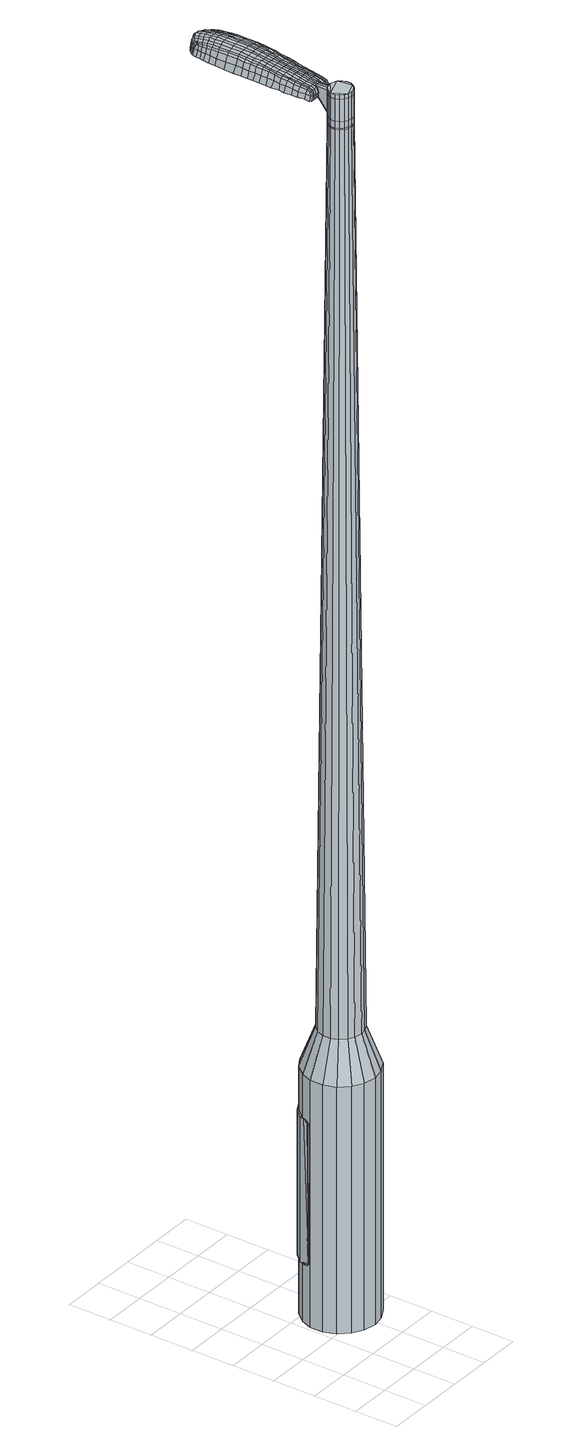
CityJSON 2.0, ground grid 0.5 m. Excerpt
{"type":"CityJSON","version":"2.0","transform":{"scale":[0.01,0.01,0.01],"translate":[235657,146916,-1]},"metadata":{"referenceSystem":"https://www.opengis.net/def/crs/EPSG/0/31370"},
"CityObjects":{
"object1":{"type":"GenericCityObject","attributes":{"cluster":639,"mean_distance_to_centroid":0.235,"new_centroid_x":235657.98,"new_centroid_y":146917.21,"mean_distance_to_camera":9.6,"H1":28.69,"H2":26.84,"Z_final":112.15,"cluster2":-1,"proj_x":235658.81,"proj_y":146917.21,"id_line":88691,"bearing_l":179.98,"distance":0.829,"orientation":"right","G_obj":89.98},"geometry":[{"type":"MultiSurface","lod":"2","boundaries":[[[0,1,2,3]],[[1,4,5,2]],[[4,6,7,5]],[[6,8,9,7]],[[8,10,11,9]],[[10,12,13,11]],[[12,14,15,13]],[[14,16,17,15]],[[16,18,19,17]],[[18,20,21,19]],[[20,22,23,21]],[[22,24,25,23]],[[24,26,27,25]],[[26,28,29,27]],[[28,30,31,29]],[[30,32,33,31]],[[32,34,35,33]],[[34,0,3,35]],[[36,37,38,39]],[[38,40,41,42]],[[41,43,42]],[[42,44,45,46]],[[45,47,46]],[[46,48,49,50]],[[49,51,50]],[[42,46,50,38]],[[50,52,39,38]],[[53,36,39]],[[2,5,7,35]],[[7,9,11,15]],[[11,13,15]],[[15,17,19,23]],[[19,21,23]],[[23,25,27,31]],[[27,29,31]],[[15,23,31,7]],[[31,33,35,7]],[[3,2,35]],[[1,0,54,55]],[[0,34,56,54]],[[34,32,57,56]],[[32,30,58,57]],[[30,28,59,58]],[[28,26,60,59]],[[26,24,61,60]],[[24,22,62,61]],[[22,20,63,62]],[[20,18,64,63]],[[18,16,65,64]],[[16,14,66,65]],[[14,12,67,66]],[[12,10,68,67]],[[10,8,69,68]],[[8,6,70,69]],[[6,4,71,70]],[[4,1,55,71]],[[55,54,72,73]],[[54,56,74,72]],[[56,57,75,74]],[[57,58,76,75]],[[58,59,77,76]],[[59,60,78,77]],[[60,61,79,78]],[[61,62,80,79]],[[62,63,81,80]],[[63,64,82,81]],[[64,65,83,82]],[[65,66,84,83]],[[66,67,85,84]],[[67,68,86,85]],[[68,69,87,86]],[[69,70,88,87]],[[70,71,89,88]],[[71,55,73,89]],[[90,91,92,93]],[[94,95,91,90]],[[96,97,95,94]],[[98,99,97,96]],[[100,101,99,98]],[[102,103,101,100]],[[104,105,103,102]],[[80,106,105,104]],[[81,107,106,80]],[[82,108,107,81]],[[83,109,108,82]],[[84,110,109,83]],[[85,111,110,84]],[[112,113,111,85]],[[114,115,113,112]],[[88,116,115,114]],[[117,118,116,88]],[[93,92,118,117]],[[119,120,121,122]],[[123,119,122,124]],[[125,123,124,126]],[[127,125,126,128]],[[129,127,128,130]],[[131,129,130,132]],[[133,131,132,134]],[[135,133,134,136]],[[137,135,136,138]],[[139,137,138,140]],[[141,139,140,142]],[[143,141,142,144]],[[145,143,144,146]],[[147,145,146,148]],[[149,147,148,150]],[[151,149,150,152]],[[73,72,90,93]],[[72,74,94,90]],[[74,75,96,94]],[[75,76,98,96]],[[76,77,100,98]],[[77,78,102,100]],[[78,79,104,102]],[[79,80,104]],[[86,112,85]],[[86,87,114,112]],[[87,88,114]],[[89,117,88]],[[89,73,93,117]],[[153,154,92,91]],[[154,155,118,92]],[[155,116,118]],[[156,115,116]],[[156,157,113,115]],[[157,111,113]],[[158,105,106]],[[158,159,103,105]],[[159,160,101,103]],[[160,161,99,101]],[[161,162,97,99]],[[162,163,95,97]],[[163,153,91,95]],[[39,52,151,164]],[[154,153,165,152]],[[53,39,164,120]],[[153,163,121,165]],[[36,53,120,119]],[[163,162,122,121]],[[37,36,119,123]],[[162,161,124,122]],[[38,37,123,125]],[[161,160,126,124]],[[40,38,125,127]],[[160,159,128,126]],[[41,40,127,129]],[[159,158,130,128]],[[43,41,129,131]],[[158,106,132,130]],[[42,43,131,133]],[[106,107,134,132]],[[44,42,133,135]],[[107,108,136,134]],[[45,44,135,137]],[[108,109,138,136]],[[47,45,137,139]],[[109,110,140,138]],[[46,47,139,141]],[[110,111,142,140]],[[48,46,141,143]],[[111,157,144,142]],[[49,48,143,145]],[[157,156,146,144]],[[51,49,145,147]],[[156,116,148,146]],[[50,51,147,149]],[[116,155,150,148]],[[52,50,149,151]],[[155,154,152,150]],[[151,152,166,167]],[[152,165,168,166]],[[165,121,169,168]],[[121,120,170,169]],[[120,164,171,170]],[[164,151,167,171]],[[172,173,174,175]],[[176,172,175,177]],[[172,176,178,179]],[[173,172,179,180]],[[181,182,183,184]],[[185,181,184,186]],[[181,185,187,188]],[[182,181,188,189]],[[190,191,192,193]],[[194,190,193,195]],[[190,194,196,197]],[[191,190,197,198]],[[199,200,201,202]],[[203,199,202,204]],[[199,203,205,206]],[[200,199,206,207]],[[208,209,210,211]],[[212,208,211,213]],[[208,212,214,215]],[[209,208,215,216]],[[217,218,219,220]],[[221,217,220,222]],[[217,221,223,224]],[[218,217,224,225]],[[226,227,228,229]],[[218,226,229,219]],[[226,218,225,230]],[[227,226,230,231]],[[232,233,234,235]],[[227,232,235,228]],[[232,227,231,236]],[[233,232,236,237]],[[238,176,177,239]],[[233,238,239,234]],[[238,233,237,240]],[[176,238,240,178]],[[241,242,243,244]],[[245,241,244,246]],[[241,245,247,248]],[[242,241,248,249]],[[250,251,252,253]],[[242,250,253,243]],[[250,242,249,254]],[[251,250,254,255]],[[256,257,258,259]],[[251,256,259,252]],[[256,251,255,260]],[[257,256,260,261]],[[262,263,264,265]],[[257,262,265,258]],[[262,257,261,266]],[[263,262,266,267]],[[268,173,180,269]],[[263,268,269,264]],[[268,263,267,270]],[[173,268,270,174]],[[271,272,273,274]],[[275,271,274,276]],[[271,275,277,278]],[[272,271,278,279]],[[280,281,282,283]],[[272,280,283,273]],[[280,272,279,284]],[[281,280,284,285]],[[286,287,288,289]],[[281,286,289,282]],[[286,281,285,290]],[[287,286,290,291]],[[292,185,186,293]],[[287,292,293,288]],[[292,287,291,294]],[[185,292,294,187]],[[295,296,297,298]],[[299,295,298,300]],[[295,299,301,302]],[[296,295,302,303]],[[304,305,306,307]],[[296,304,307,297]],[[304,296,303,308]],[[305,304,308,309]],[[310,311,312,313]],[[305,310,313,306]],[[310,305,309,314]],[[311,310,314,315]],[[316,317,318,319]],[[311,316,319,312]],[[316,311,315,320]],[[317,316,320,321]],[[322,182,189,323]],[[317,322,323,318]],[[322,317,321,324]],[[182,322,324,183]],[[325,211,210,326]],[[327,325,326,328]],[[325,327,329,330]],[[211,325,330,213]],[[331,327,328,332]],[[333,331,332,334]],[[331,333,335,336]],[[327,331,336,329]],[[337,333,334,338]],[[339,337,338,340]],[[337,339,341,342]],[[333,337,342,335]],[[343,339,340,344]],[[345,343,344,346]],[[343,345,347,348]],[[339,343,348,341]],[[349,345,346,350]],[[200,349,350,201]],[[349,200,207,351]],[[345,349,351,347]],[[352,353,198,197]],[[354,352,197,196]],[[352,354,355,356]],[[353,352,356,357]],[[358,359,357,356]],[[360,358,356,355]],[[358,360,361,362]],[[359,358,362,363]],[[364,365,363,362]],[[366,364,362,361]],[[364,366,367,368]],[[365,364,368,369]],[[370,371,369,368]],[[372,370,368,367]],[[370,372,205,203]],[[371,370,203,204]],[[373,374,375,376]],[[275,373,376,277]],[[373,275,276,377]],[[374,373,377,378]],[[379,194,195,380]],[[374,379,380,375]],[[379,374,378,381]],[[194,379,381,196]],[[382,383,384,385]],[[221,382,385,223]],[[382,221,222,386]],[[383,382,386,387]],[[388,389,390,391]],[[383,388,391,384]],[[388,383,387,392]],[[389,388,392,393]],[[394,191,198,395]],[[389,394,395,390]],[[394,389,393,396]],[[191,394,396,192]],[[397,398,399,400]],[[179,397,400,180]],[[397,179,178,401]],[[398,397,401,402]],[[403,404,405,406]],[[398,403,406,399]],[[403,398,402,407]],[[404,403,407,408]],[[409,202,201,410]],[[404,409,410,405]],[[409,404,408,411]],[[202,409,411,204]],[[412,413,414,415]],[[184,412,415,186]],[[412,184,183,416]],[[413,412,416,417]],[[418,206,205,419]],[[413,418,419,414]],[[418,413,417,420]],[[206,418,420,207]],[[421,422,423,424]],[[299,421,424,301]],[[421,299,300,425]],[[422,421,425,426]],[[427,212,213,428]],[[422,427,428,423]],[[427,422,426,429]],[[212,427,429,214]],[[430,431,432,433]],[[245,430,433,247]],[[430,245,246,434]],[[431,430,434,435]],[[436,437,438,439]],[[431,436,439,432]],[[436,431,435,440]],[[437,436,440,441]],[[442,209,216,443]],[[437,442,443,438]],[[442,437,441,444]],[[209,442,444,210]],[[445,446,435,434]],[[244,445,434,246]],[[445,244,243,447]],[[446,445,447,448]],[[449,450,441,440]],[[446,449,440,435]],[[449,446,448,451]],[[450,449,451,452]],[[453,326,210,444]],[[450,453,444,441]],[[453,450,452,454]],[[326,453,454,328]],[[455,456,457,458]],[[302,455,458,303]],[[455,302,301,424]],[[456,455,424,423]],[[459,330,329,460]],[[456,459,460,457]],[[459,456,423,428]],[[330,459,428,213]],[[461,462,448,447]],[[253,461,447,243]],[[461,253,252,463]],[[462,461,463,464]],[[465,466,452,451]],[[462,465,451,448]],[[465,462,464,467]],[[466,465,467,468]],[[469,332,328,454]],[[466,469,454,452]],[[469,466,468,470]],[[332,469,470,334]],[[471,472,473,474]],[[308,471,474,309]],[[471,308,303,458]],[[472,471,458,457]],[[475,336,335,476]],[[472,475,476,473]],[[475,472,457,460]],[[336,475,460,329]],[[477,478,464,463]],[[259,477,463,252]],[[477,259,258,479]],[[478,477,479,480]],[[481,482,468,467]],[[478,481,467,464]],[[481,478,480,483]],[[482,481,483,484]],[[485,338,334,470]],[[482,485,470,468]],[[485,482,484,486]],[[338,485,486,340]],[[487,488,489,490]],[[314,487,490,315]],[[487,314,309,474]],[[488,487,474,473]],[[491,342,341,492]],[[488,491,492,489]],[[491,488,473,476]],[[342,491,476,335]],[[493,494,480,479]],[[265,493,479,258]],[[493,265,264,495]],[[494,493,495,496]],[[497,498,484,483]],[[494,497,483,480]],[[497,494,496,499]],[[498,497,499,500]],[[501,344,340,486]],[[498,501,486,484]],[[501,498,500,502]],[[344,501,502,346]],[[503,504,505,506]],[[320,503,506,321]],[[503,320,315,490]],[[504,503,490,489]],[[507,348,347,508]],[[504,507,508,505]],[[507,504,489,492]],[[348,507,492,341]],[[509,510,496,495]],[[269,509,495,264]],[[509,269,180,400]],[[510,509,400,399]],[[511,512,500,499]],[[510,511,499,496]],[[511,510,399,406]],[[512,511,406,405]],[[513,350,346,502]],[[512,513,502,500]],[[513,512,405,410]],[[350,513,410,201]],[[514,515,417,416]],[[324,514,416,183]],[[514,324,321,506]],[[515,514,506,505]],[[516,351,207,420]],[[515,516,420,417]],[[516,515,505,508]],[[351,516,508,347]],[[517,518,378,377]],[[274,517,377,276]],[[517,274,273,519]],[[518,517,519,520]],[[521,354,196,381]],[[518,521,381,378]],[[521,518,520,522]],[[354,521,522,355]],[[523,524,525,526]],[[224,523,526,225]],[[523,224,223,385]],[[524,523,385,384]],[[527,528,529,530]],[[524,527,530,525]],[[527,524,384,391]],[[528,527,391,390]],[[531,353,357,532]],[[528,531,532,529]],[[531,528,390,395]],[[353,531,395,198]],[[533,534,520,519]],[[283,533,519,273]],[[533,283,282,535]],[[534,533,535,536]],[[537,360,355,522]],[[534,537,522,520]],[[537,534,536,538]],[[360,537,538,361]],[[539,540,541,542]],[[230,539,542,231]],[[539,230,225,526]],[[540,539,526,525]],[[543,544,545,546]],[[540,543,546,541]],[[543,540,525,530]],[[544,543,530,529]],[[547,359,363,548]],[[544,547,548,545]],[[547,544,529,532]],[[359,547,532,357]],[[549,550,536,535]],[[289,549,535,282]],[[549,289,288,551]],[[550,549,551,552]],[[553,366,361,538]],[[550,553,538,536]],[[553,550,552,554]],[[366,553,554,367]],[[555,556,557,558]],[[236,555,558,237]],[[555,236,231,542]],[[556,555,542,541]],[[559,560,561,562]],[[556,559,562,557]],[[559,556,541,546]],[[560,559,546,545]],[[563,365,369,564]],[[560,563,564,561]],[[563,560,545,548]],[[365,563,548,363]],[[565,566,552,551]],[[293,565,551,288]],[[565,293,186,415]],[[566,565,415,414]],[[567,372,367,554]],[[566,567,554,552]],[[567,566,414,419]],[[372,567,419,205]],[[568,569,402,401]],[[240,568,401,178]],[[568,240,237,558]],[[569,568,558,557]],[[570,571,408,407]],[[569,570,407,402]],[[570,569,557,562]],[[571,570,562,561]],[[572,371,204,411]],[[571,572,411,408]],[[572,571,561,564]],[[371,572,564,369]],[[573,574,575,576]],[[576,575,577,578]],[[579,577,575,580]],[[580,575,574,581]],[[582,583,584,585]],[[585,584,586,587]],[[588,586,584,589]],[[589,584,583,590]],[[591,592,593,594]],[[594,593,595,596]],[[597,595,593,598]],[[598,593,592,599]],[[600,601,602,603]],[[603,602,604,605]],[[606,604,602,607]],[[607,602,601,608]],[[609,610,611,612]],[[612,611,613,614]],[[615,613,611,616]],[[616,611,610,617]],[[618,619,620,621]],[[621,620,622,623]],[[624,622,620,625]],[[625,620,619,626]],[[627,628,629,630]],[[630,629,619,618]],[[626,619,629,631]],[[631,629,628,632]],[[633,634,635,636]],[[636,635,628,627]],[[632,628,635,637]],[[637,635,634,638]],[[578,577,639,640]],[[640,639,634,633]],[[638,634,639,641]],[[641,639,577,579]],[[642,643,644,645]],[[645,644,646,647]],[[648,646,644,649]],[[649,644,643,650]],[[651,652,653,654]],[[654,653,643,642]],[[650,643,653,655]],[[655,653,652,656]],[[657,658,659,660]],[[660,659,652,651]],[[656,652,659,661]],[[661,659,658,662]],[[663,664,665,666]],[[666,665,658,657]],[[662,658,665,667]],[[667,665,664,668]],[[581,574,669,670]],[[670,669,664,663]],[[668,664,669,671]],[[671,669,574,573]],[[672,673,674,675]],[[675,674,676,677]],[[678,676,674,679]],[[679,674,673,680]],[[681,682,683,684]],[[684,683,673,672]],[[680,673,683,685]],[[685,683,682,686]],[[687,688,689,690]],[[690,689,682,681]],[[686,682,689,691]],[[691,689,688,692]],[[587,586,693,694]],[[694,693,688,687]],[[692,688,693,695]],[[695,693,586,588]],[[696,697,698,699]],[[699,698,700,701]],[[702,700,698,703]],[[703,698,697,704]],[[705,706,707,708]],[[708,707,697,696]],[[704,697,707,709]],[[709,707,706,710]],[[711,712,713,714]],[[714,713,706,705]],[[710,706,713,715]],[[715,713,712,716]],[[717,718,719,720]],[[720,719,712,711]],[[716,712,719,721]],[[721,719,718,722]],[[590,583,723,724]],[[724,723,718,717]],[[722,718,723,725]],[[725,723,583,582]],[[609,612,726,727]],[[727,726,728,729]],[[730,728,726,731]],[[731,726,612,614]],[[729,728,732,733]],[[733,732,734,735]],[[736,734,732,737]],[[737,732,728,730]],[[735,734,738,739]],[[739,738,740,741]],[[742,740,738,743]],[[743,738,734,736]],[[741,740,744,745]],[[745,744,746,747]],[[748,746,744,749]],[[749,744,740,742]],[[747,746,750,751]],[[751,750,601,600]],[[608,601,750,752]],[[752,750,746,748]],[[599,753,754,598]],[[598,754,755,597]],[[756,755,754,757]],[[757,754,753,758]],[[758,759,760,757]],[[757,760,761,756]],[[762,761,760,763]],[[763,760,759,764]],[[764,765,766,763]],[[763,766,767,762]],[[768,767,766,769]],[[769,766,765,770]],[[770,771,772,769]],[[769,772,773,768]],[[606,773,772,604]],[[604,772,771,605]],[[774,775,776,777]],[[777,776,676,678]],[[677,676,776,778]],[[778,776,775,779]],[[596,595,780,781]],[[781,780,775,774]],[[779,775,780,782]],[[782,780,595,597]],[[783,784,785,786]],[[786,785,622,624]],[[623,622,785,787]],[[787,785,784,788]],[[789,790,791,792]],[[792,791,784,783]],[[788,784,791,793]],[[793,791,790,794]],[[599,592,795,796]],[[796,795,790,789]],[[794,790,795,797]],[[797,795,592,591]],[[798,799,800,801]],[[801,800,580,581]],[[579,580,800,802]],[[802,800,799,803]],[[804,805,806,807]],[[807,806,799,798]],[[803,799,806,808]],[[808,806,805,809]],[[600,603,810,811]],[[811,810,805,804]],[[809,805,810,812]],[[812,810,603,605]],[[813,814,815,816]],[[816,815,585,587]],[[582,585,815,817]],[[817,815,814,818]],[[606,607,819,820]],[[820,819,814,813]],[[818,814,819,821]],[[821,819,607,608]],[[822,823,824,825]],[[825,824,700,702]],[[701,700,824,826]],[[826,824,823,827]],[[614,613,828,829]],[[829,828,823,822]],[[827,823,828,830]],[[830,828,613,615]],[[831,832,833,834]],[[834,833,646,648]],[[647,646,833,835]],[[835,833,832,836]],[[837,838,839,840]],[[840,839,832,831]],[[836,832,839,841]],[[841,839,838,842]],[[617,610,843,844]],[[844,843,838,837]],[[842,838,843,845]],[[845,843,610,609]],[[836,846,847,835]],[[835,847,645,647]],[[642,645,847,848]],[[848,847,846,849]],[[842,850,851,841]],[[841,851,846,836]],[[849,846,851,852]],[[852,851,850,853]],[[609,727,854,845]],[[845,854,850,842]],[[853,850,854,855]],[[855,854,727,729]],[[856,857,858,859]],[[859,858,703,704]],[[702,703,858,825]],[[825,858,857,822]],[[730,731,860,861]],[[861,860,857,856]],[[822,857,860,829]],[[829,860,731,614]],[[849,862,848]],[[848,862,654,642]],[[651,654,862,863]],[[863,862,864]],[[853,865,866,852]],[[852,866,862,849]],[[864,862,866,867]],[[867,866,865,868]],[[729,733,869,855]],[[855,869,865,853]],[[868,865,869,870]],[[870,869,733,735]],[[871,872,873,874]],[[874,873,709,710]],[[704,709,873,859]],[[859,873,872,856]],[[736,737,875,876]],[[876,875,872,871]],[[856,872,875,861]],[[861,875,737,730]],[[864,877,878,863]],[[863,878,660,651]],[[657,660,878,879]],[[879,878,877,880]],[[868,881,882,867]],[[867,882,877,864]],[[880,877,882,883]],[[883,882,881,884]],[[735,739,885,870]],[[870,885,881,868]],[[884,881,885,886]],[[886,885,739,741]],[[887,888,889,890]],[[890,889,715,716]],[[710,715,889,874]],[[874,889,888,871]],[[742,743,891,892]],[[892,891,888,887]],[[871,888,891,876]],[[876,891,743,736]],[[880,893,894,879]],[[879,894,666,657]],[[663,666,894,895]],[[895,894,893,896]],[[884,897,898,883]],[[883,898,893,880]],[[896,893,898,899]],[[899,898,897,900]],[[741,745,901,886]],[[886,901,897,884]],[[900,897,901,902]],[[902,901,745,747]],[[903,904,905,906]],[[906,905,721,722]],[[716,721,905,890]],[[890,905,904,887]],[[748,749,907,908]],[[908,907,904,903]],[[887,904,907,892]],[[892,907,749,742]],[[896,909,910,895]],[[895,910,670,663]],[[581,670,910,801]],[[801,910,909,798]],[[900,911,912,899]],[[899,912,909,896]],[[798,909,912,807]],[[807,912,911,804]],[[747,751,913,902]],[[902,913,911,900]],[[804,911,913,811]],[[811,913,751,600]],[[818,914,915,817]],[[817,915,725,582]],[[722,725,915,906]],[[906,915,914,903]],[[608,752,916,821]],[[821,916,914,818]],[[903,914,916,908]],[[908,916,752,748]],[[779,917,918,778]],[[778,918,675,677]],[[672,675,918,919]],[[919,918,917,920]],[[597,755,921,782]],[[782,921,917,779]],[[920,917,921,922]],[[922,921,755,756]],[[923,924,925,926]],[[926,925,625,626]],[[624,625,925,786]],[[786,925,924,783]],[[927,928,929,930]],[[930,929,924,923]],[[783,924,929,792]],[[792,929,928,789]],[[758,753,931,932]],[[932,931,928,927]],[[789,928,931,796]],[[796,931,753,599]],[[920,933,934,919]],[[919,934,684,672]],[[681,684,934,935]],[[935,934,933,936]],[[756,761,937,922]],[[922,937,933,920]],[[936,933,937,938]],[[938,937,761,762]],[[939,940,941,942]],[[942,941,631,632]],[[626,631,941,926]],[[926,941,940,923]],[[943,944,945,946]],[[946,945,940,939]],[[923,940,945,930]],[[930,945,944,927]],[[764,759,947,948]],[[948,947,944,943]],[[927,944,947,932]],[[932,947,759,758]],[[936,949,950,935]],[[935,950,690,681]],[[687,690,950,951]],[[951,950,949,952]],[[762,767,953,938]],[[938,953,949,936]],[[952,949,953,954]],[[954,953,767,768]],[[955,956,957,958]],[[958,957,637,638]],[[632,637,957,942]],[[942,957,956,939]],[[959,960,961,962]],[[962,961,956,955]],[[939,956,961,946]],[[946,961,960,943]],[[770,765,963,964]],[[964,963,960,959]],[[943,960,963,948]],[[948,963,765,764]],[[952,965,966,951]],[[951,966,694,687]],[[587,694,966,816]],[[816,966,965,813]],[[768,773,967,954]],[[954,967,965,952]],[[813,965,967,820]],[[820,967,773,606]],[[803,968,969,802]],[[802,969,641,579]],[[638,641,969,958]],[[958,969,968,955]],[[809,970,971,808]],[[808,971,968,803]],[[955,968,971,962]],[[962,971,970,959]],[[605,771,972,812]],[[812,972,970,809]],[[959,970,972,964]],[[964,972,771,770]],[[573,576,175,174]],[[576,578,177,175]],[[588,589,188,187]],[[589,590,189,188]],[[591,594,193,192]],[[594,596,195,193]],[[615,616,215,214]],[[616,617,216,215]],[[618,621,220,219]],[[621,623,222,220]],[[627,630,229,228]],[[630,618,219,229]],[[633,636,235,234]],[[636,627,228,235]],[[578,640,239,177]],[[640,633,234,239]],[[648,649,248,247]],[[649,650,249,248]],[[650,655,254,249]],[[655,656,255,254]],[[656,661,260,255]],[[661,662,261,260]],[[662,667,266,261]],[[667,668,267,266]],[[668,671,270,267]],[[671,573,174,270]],[[678,679,278,277]],[[679,680,279,278]],[[680,685,284,279]],[[685,686,285,284]],[[686,691,290,285]],[[691,692,291,290]],[[692,695,294,291]],[[695,588,187,294]],[[696,699,298,297]],[[699,701,300,298]],[[705,708,307,306]],[[708,696,297,307]],[[711,714,313,312]],[[714,705,306,313]],[[717,720,319,318]],[[720,711,312,319]],[[590,724,323,189]],[[724,717,318,323]],[[774,777,376,375]],[[777,678,277,376]],[[596,781,380,195]],[[781,774,375,380]],[[623,787,386,222]],[[787,788,387,386]],[[788,793,392,387]],[[793,794,393,392]],[[794,797,396,393]],[[797,591,192,396]],[[701,826,425,300]],[[826,827,426,425]],[[827,830,429,426]],[[830,615,214,429]],[[831,834,433,432]],[[834,648,247,433]],[[837,840,439,438]],[[840,831,432,439]],[[617,844,443,216]],[[844,837,438,443]],[[973,974,975,976]],[[977,978,976,975]],[[979,980,981,982]],[[983,984,985,986]],[[974,987,988,975]],[[989,977,975,988]],[[990,979,982,991]],[[992,993,984,983]],[[987,994,995,988]],[[995,996,989,988]],[[997,990,991,998]],[[999,993,992,1000]],[[994,1001,1002,995]],[[1002,1003,996,995]],[[1004,997,998,1005]],[[1006,999,1000,1007]],[[1008,1009,1010,1011]],[[1012,1013,1009,1008]],[[1012,1014,1015,1013]],[[1014,1016,1017,1015]],[[1018,1019,1020,1021]],[[1022,1023,1019,1018]],[[1024,1025,1023,1022]],[[1026,1027,1025,1024]],[[1021,1010,1009,1018]],[[1018,1009,1013,1022]],[[1013,1015,1024,1022]],[[1015,1017,1026,1024]],[[982,981,978,977]],[[991,982,977,989]],[[996,998,991,989]],[[1003,1005,998,996]],[[983,986,980,979]],[[992,983,979,990]],[[1000,992,990,997]],[[1007,1000,997,1004]],[[984,1008,1011,985]],[[993,1012,1008,984]],[[1014,1012,993,999]],[[1016,1014,999,1006]],[[1028,1029,1030,1031]],[[1030,1032,1033,1034]],[[1030,1034,1035,1036]],[[1030,1036,1031]],[[1037,1028,1031,1038]],[[1039,1038,1031,1040]],[[1041,1040,1031]],[[1042,1030,1029,1043]],[[1044,1042,1043,1045]],[[1046,1044,1045,1047]],[[1048,1046,1047,1049]],[[1050,1048,1049,1051]],[[1051,1052,1053,1054]],[[1051,1054,1055,1056]],[[1051,1056,1057,1058]],[[1057,1059,1060,1061]],[[1057,1061,1062,1063]],[[1057,1063,1058]],[[1051,1058,1050]],[[1064,1065,1029,1028]],[[1066,1067,1032,1030]],[[1068,1069,1041,1031]],[[1065,1070,1043,1029]],[[1071,1066,1030,1042]],[[1070,1072,1045,1043]],[[1073,1071,1042,1044]],[[1072,1074,1047,1045]],[[1075,1073,1044,1046]],[[1074,1076,1049,1047]],[[1077,1075,1046,1048]],[[1076,1078,1051,1049]],[[1079,1077,1048,1050]],[[1078,1080,1052,1051]],[[1081,1082,1059,1057]],[[1083,1079,1050,1058]],[[1053,1052,1080,1084]],[[1054,1053,1084,1085]],[[1055,1054,1085,1086]],[[1056,1055,1086,1087]],[[1057,1056,1087,1081]],[[1088,1064,1028,1037]],[[1089,1088,1037,1038]],[[1090,1089,1038,1039]],[[1091,1090,1039,1040]],[[1069,1091,1040,1041]],[[1033,1032,1067,1092]],[[1060,1059,1082,1093]],[[1034,1033,1092,1094]],[[1035,1034,1094,1095]],[[1036,1035,1095,1096]],[[1031,1036,1096,1068]],[[1061,1060,1093,1097]],[[1062,1061,1097,1098]],[[1063,1062,1098,1099]],[[1058,1063,1099,1083]]]}]}
},
"vertices":[
[97,165,384],[111,162,384],[111,162,96],[97,165,96],[124,155,384],[124,155,96],[133,143,384],[133,143,96],[138,130,384],[138,130,96],[138,115,384],[138,115,96],[133,101,384],[133,101,96],[124,90,384],[124,90,96],[111,83,384],[111,83,96],[97,80,384],[97,80,96],[82,83,384],[82,83,96],[70,90,384],[70,90,96],[60,101,384],[60,101,96],[55,115,384],[55,115,96],[55,130,384],[55,130,96],[60,143,384],[60,143,96],[70,155,384],[70,155,96],[82,162,384],[82,162,96],[88,133,1524],[85,129,1524],[83,125,1524],[97,136,1524],[83,120,1524],[85,116,1524],[92,110,1524],[88,112,1524],[97,109,1524],[101,110,1524],[108,116,1524],[105,112,1524],[110,120,1524],[110,125,1524],[105,133,1524],[108,129,1524],[101,135,1524],[92,135,1524],[97,148,429],[105,146,429],[88,146,429],[81,142,429],[75,135,429],[72,127,429],[72,118,429],[75,110,429],[81,103,429],[88,99,429],[97,97,429],[105,99,429],[113,103,429],[119,110,429],[122,118,429],[122,127,429],[119,135,429],[113,142,429],[97,136,1483],[101,135,1483],[92,135,1483],[88,133,1483],[85,129,1483],[83,125,1483],[83,120,1483],[85,116,1483],[88,112,1483],[92,110,1483],[97,109,1483],[101,110,1483],[105,112,1483],[108,116,1483],[110,120,1483],[110,125,1483],[108,129,1483],[105,133,1483],[97,135,1483],[97,135,1485],[101,134,1485],[101,134,1483],[92,134,1483],[92,134,1485],[88,132,1483],[88,132,1485],[86,129,1483],[86,129,1485],[84,125,1483],[84,125,1485],[84,120,1483],[84,120,1485],[86,116,1483],[86,116,1485],[88,112,1485],[92,110,1485],[97,109,1485],[101,110,1485],[105,112,1485],[108,116,1485],[109,120,1483],[109,120,1485],[109,125,1483],[109,125,1485],[108,129,1485],[105,132,1483],[105,132,1485],[88,133,1519],[92,135,1519],[92,135,1493],[88,133,1493],[85,129,1519],[85,129,1493],[83,125,1519],[83,125,1493],[83,120,1519],[83,120,1493],[85,116,1519],[85,116,1493],[88,112,1519],[88,112,1493],[92,110,1519],[92,110,1493],[97,109,1519],[97,109,1493],[101,110,1519],[101,110,1493],[105,112,1519],[105,112,1493],[108,116,1519],[108,116,1493],[110,120,1519],[110,120,1493],[110,125,1519],[110,125,1493],[108,129,1519],[108,129,1493],[105,133,1519],[105,133,1493],[101,135,1519],[101,135,1493],[97,136,1485],[101,135,1485],[105,133,1485],[110,125,1485],[110,120,1485],[85,116,1485],[83,120,1485],[83,125,1485],[85,129,1485],[88,133,1485],[92,135,1485],[97,136,1519],[97,136,1493],[100,154,1513],[100,154,1518],[97,154,1513],[94,154,1513],[94,154,1518],[97,154,1518],[116,229,1519],[116,221,1518],[118,223,1509],[118,230,1510],[117,237,1519],[118,238,1510],[115,236,1526],[115,228,1525],[114,220,1525],[78,229,1519],[78,222,1518],[80,221,1525],[79,228,1525],[78,237,1519],[79,236,1526],[76,239,1510],[76,230,1510],[77,223,1509],[95,302,1519],[99,302,1519],[99,303,1513],[95,303,1513],[91,301,1519],[91,302,1513],[91,299,1524],[95,301,1524],[99,300,1524],[95,228,1530],[95,221,1529],[99,221,1529],[99,228,1530],[95,237,1531],[99,237,1531],[92,237,1530],[92,228,1530],[92,221,1529],[96,147,1512],[98,147,1512],[98,149,1517],[96,149,1517],[93,147,1512],[93,149,1517],[92,148,1506],[96,148,1506],[98,148,1506],[115,288,1519],[115,284,1519],[117,285,1512],[116,289,1512],[114,290,1518],[116,291,1512],[114,290,1522],[114,288,1523],[114,284,1524],[116,280,1519],[116,274,1519],[118,275,1512],[117,281,1512],[115,279,1524],[115,273,1525],[117,268,1519],[117,260,1519],[118,262,1511],[118,269,1511],[115,267,1526],[115,260,1526],[117,249,1519],[118,250,1510],[115,248,1526],[112,155,1513],[113,162,1513],[111,162,1518],[111,154,1517],[111,149,1512],[111,150,1516],[112,150,1506],[113,156,1507],[114,163,1507],[113,170,1514],[114,177,1515],[112,177,1520],[112,169,1519],[114,171,1507],[115,178,1507],[114,185,1515],[114,192,1516],[113,191,1522],[113,184,1521],[115,186,1508],[116,193,1508],[115,200,1517],[115,207,1517],[114,206,1524],[113,199,1523],[116,201,1508],[117,208,1509],[116,214,1518],[114,213,1524],[117,216,1509],[79,289,1519],[79,285,1519],[80,285,1524],[81,288,1523],[80,291,1518],[81,290,1522],[79,292,1512],[78,290,1512],[77,286,1512],[78,280,1519],[78,275,1519],[79,274,1525],[80,280,1524],[77,281,1512],[76,276,1512],[78,269,1519],[77,261,1519],[79,260,1526],[79,268,1526],[76,270,1511],[76,262,1511],[77,249,1519],[79,248,1526],[76,251,1510],[82,155,1513],[81,163,1513],[80,163,1507],[81,156,1507],[82,149,1512],[81,150,1506],[83,150,1516],[83,154,1517],[83,162,1518],[81,170,1514],[80,178,1515],[79,179,1507],[80,171,1507],[82,169,1519],[82,177,1520],[80,185,1515],[80,192,1516],[78,194,1508],[79,186,1508],[81,184,1521],[81,192,1522],[79,200,1517],[79,207,1517],[77,208,1509],[78,201,1508],[81,199,1523],[80,206,1524],[78,214,1518],[77,216,1509],[80,214,1524],[96,154,1519],[98,154,1519],[96,161,1520],[98,161,1520],[93,161,1520],[93,154,1519],[96,169,1522],[98,169,1522],[96,176,1523],[98,176,1523],[93,176,1523],[93,169,1521],[96,184,1524],[98,184,1524],[96,191,1525],[98,191,1525],[92,191,1525],[92,184,1524],[96,199,1526],[99,199,1526],[95,206,1527],[99,206,1527],[92,206,1527],[92,199,1526],[95,213,1528],[99,213,1528],[92,213,1528],[95,298,1527],[99,298,1527],[91,297,1526],[91,292,1527],[95,293,1528],[99,293,1528],[95,287,1529],[99,287,1529],[91,286,1528],[91,279,1530],[95,279,1530],[99,279,1530],[95,272,1531],[99,272,1531],[91,272,1530],[91,263,1531],[95,263,1531],[99,263,1531],[95,250,1531],[99,250,1531],[91,250,1531],[81,293,1518],[83,295,1519],[82,296,1513],[80,294,1513],[82,292,1523],[84,294,1523],[87,298,1519],[86,299,1513],[87,297,1524],[113,292,1518],[112,295,1518],[111,293,1523],[113,291,1523],[115,293,1513],[113,295,1513],[109,297,1519],[106,300,1519],[106,298,1524],[109,296,1523],[110,298,1513],[106,300,1513],[103,301,1519],[103,300,1524],[103,302,1513],[113,227,1528],[111,227,1528],[111,220,1528],[113,220,1527],[114,236,1528],[112,236,1529],[109,228,1529],[105,228,1530],[105,221,1529],[108,220,1528],[109,237,1529],[106,237,1530],[102,228,1530],[102,221,1529],[102,237,1531],[81,228,1528],[83,228,1529],[83,237,1529],[81,236,1528],[81,220,1527],[84,221,1528],[87,228,1529],[87,237,1530],[87,221,1528],[84,147,1512],[86,147,1512],[86,149,1517],[84,149,1517],[83,148,1506],[85,148,1506],[89,147,1512],[89,149,1517],[88,148,1506],[110,147,1512],[109,147,1512],[109,148,1506],[111,148,1506],[110,149,1517],[108,149,1517],[106,147,1512],[104,147,1512],[104,148,1506],[107,148,1506],[106,149,1517],[103,149,1517],[101,147,1512],[101,148,1506],[101,149,1517],[110,154,1519],[108,154,1519],[110,161,1520],[108,161,1520],[106,154,1519],[103,154,1519],[106,161,1520],[104,161,1520],[101,154,1519],[101,161,1520],[84,154,1519],[86,154,1519],[86,162,1520],[84,162,1520],[89,154,1519],[89,161,1520],[110,169,1521],[109,169,1521],[111,176,1522],[109,176,1522],[106,169,1521],[104,169,1521],[107,176,1522],[104,176,1523],[101,169,1522],[101,176,1523],[83,169,1521],[86,169,1521],[85,176,1522],[83,176,1522],[89,169,1521],[89,176,1522],[111,184,1523],[109,184,1523],[112,191,1524],[110,191,1524],[107,184,1523],[104,184,1524],[107,191,1525],[104,191,1525],[101,184,1524],[101,191,1525],[83,184,1523],[85,184,1523],[85,191,1524],[82,191,1524],[89,184,1524],[88,191,1525],[112,198,1525],[110,198,1525],[112,206,1526],[110,206,1526],[107,198,1526],[104,199,1526],[108,206,1527],[105,206,1527],[101,199,1526],[102,206,1527],[82,199,1525],[84,199,1525],[84,206,1526],[82,206,1526],[88,199,1526],[88,206,1527],[113,213,1527],[111,213,1527],[108,213,1527],[105,213,1528],[102,213,1528],[81,213,1527],[84,213,1527],[88,213,1528],[82,289,1525],[84,292,1525],[81,286,1526],[83,288,1526],[87,294,1526],[87,290,1527],[113,289,1525],[111,291,1525],[111,287,1526],[113,285,1525],[109,293,1525],[106,295,1526],[106,291,1527],[109,289,1526],[103,297,1526],[103,292,1527],[81,281,1526],[83,282,1527],[81,275,1527],[83,276,1528],[87,284,1528],[87,277,1529],[113,280,1526],[112,282,1527],[112,275,1528],[114,274,1527],[109,283,1527],[106,285,1528],[106,278,1529],[109,277,1528],[103,286,1528],[103,279,1530],[80,268,1528],[83,269,1529],[80,260,1528],[83,261,1529],[87,271,1529],[87,262,1530],[114,268,1528],[112,269,1528],[112,260,1529],[114,260,1528],[109,270,1529],[106,271,1530],[106,262,1530],[109,261,1530],[103,272,1530],[103,263,1531],[80,248,1529],[83,249,1529],[87,249,1530],[114,248,1528],[112,248,1529],[109,249,1530],[106,250,1530],[102,250,1531],[116,223,1509],[114,222,1518],[114,229,1518],[116,230,1509],[115,237,1519],[116,239,1510],[113,236,1525],[113,228,1525],[113,221,1525],[82,221,1525],[80,222,1518],[80,229,1518],[81,228,1525],[80,238,1519],[81,237,1525],[78,239,1510],[78,230,1509],[79,223,1509],[99,301,1513],[99,300,1519],[96,300,1519],[96,301,1513],[92,299,1519],[92,300,1513],[92,298,1524],[96,298,1524],[99,298,1524],[99,221,1528],[96,221,1528],[96,228,1529],[99,228,1529],[95,237,1529],[99,237,1529],[92,237,1529],[92,228,1529],[92,221,1528],[98,150,1516],[98,150,1512],[96,150,1512],[96,151,1516],[93,150,1512],[93,151,1516],[92,151,1506],[96,150,1506],[98,150,1506],[115,285,1512],[113,284,1519],[113,287,1518],[114,288,1512],[113,289,1518],[114,290,1512],[112,289,1522],[112,287,1523],[112,284,1523],[116,275,1512],[114,274,1519],[114,279,1519],[115,281,1512],[113,279,1524],[113,273,1525],[116,262,1511],[115,260,1519],[115,268,1519],[116,269,1511],[113,267,1525],[113,259,1526],[115,249,1519],[116,250,1510],[113,248,1526],[109,162,1518],[111,163,1513],[110,155,1513],[109,155,1517],[110,150,1512],[109,151,1515],[111,151,1506],[111,156,1506],[112,164,1507],[110,177,1520],[112,178,1514],[111,170,1514],[110,169,1519],[112,171,1507],[113,179,1507],[111,192,1522],[112,192,1516],[112,185,1515],[111,184,1521],[113,186,1508],[114,194,1508],[112,206,1523],[113,207,1517],[113,200,1516],[111,199,1522],[114,201,1508],[115,208,1508],[114,214,1517],[112,214,1524],[115,216,1509],[82,285,1523],[81,285,1519],[81,288,1518],[82,288,1523],[82,290,1518],[82,290,1522],[80,291,1512],[80,289,1512],[79,286,1512],[81,274,1525],[80,274,1519],[80,280,1519],[82,280,1524],[79,281,1512],[78,276,1512],[81,260,1526],[79,261,1519],[80,269,1519],[81,268,1525],[78,270,1511],[78,262,1511],[79,249,1519],[81,248,1526],[78,251,1510],[82,164,1507],[83,163,1513],[84,155,1513],[83,156,1506],[84,150,1512],[83,151,1506],[85,151,1515],[85,155,1517],[84,162,1518],[81,179,1507],[82,178,1514],[83,170,1514],[82,171,1507],[84,170,1519],[84,177,1520],[80,194,1508],[82,193,1516],[82,185,1515],[81,186,1508],[83,184,1521],[83,192,1522],[79,209,1508],[81,207,1517],[81,200,1516],[80,201,1508],[83,199,1522],[82,206,1523],[80,215,1517],[79,216,1509],[82,214,1524],[96,155,1518],[98,155,1518],[96,162,1519],[98,162,1519],[93,162,1519],[93,155,1518],[96,169,1520],[98,169,1520],[96,177,1521],[98,177,1521],[93,177,1521],[93,169,1520],[96,184,1523],[98,184,1523],[96,192,1524],[98,192,1524],[92,192,1524],[93,184,1523],[96,199,1525],[98,199,1525],[96,207,1526],[99,206,1526],[92,207,1526],[92,199,1525],[96,214,1527],[99,214,1527],[92,214,1527],[99,296,1526],[96,296,1526],[92,295,1525],[92,291,1526],[95,292,1526],[99,292,1526],[99,286,1528],[95,286,1528],[92,285,1527],[92,278,1528],[95,279,1529],[99,279,1529],[99,272,1530],[95,272,1530],[92,271,1529],[92,262,1530],[95,263,1530],[99,263,1530],[99,250,1530],[95,250,1530],[92,250,1530],[83,294,1513],[84,294,1518],[82,292,1518],[81,293,1512],[83,291,1523],[85,292,1523],[88,297,1519],[87,297,1513],[88,295,1523],[110,292,1523],[110,293,1518],[112,291,1518],[111,290,1523],[113,292,1512],[111,294,1512],[105,296,1523],[105,298,1519],[108,295,1519],[108,294,1523],[109,296,1513],[105,298,1513],[102,299,1519],[102,298,1524],[102,300,1513],[110,221,1527],[111,228,1527],[112,228,1527],[112,221,1526],[112,236,1527],[111,236,1528],[105,221,1528],[105,228,1528],[108,228,1528],[108,221,1527],[108,237,1528],[105,237,1529],[102,228,1529],[102,221,1528],[102,237,1529],[84,237,1528],[84,228,1527],[82,228,1527],[82,236,1527],[83,221,1526],[84,221,1527],[88,228,1528],[88,237,1528],[88,221,1527],[86,151,1516],[86,150,1512],[84,149,1512],[85,150,1516],[84,150,1506],[85,151,1506],[89,150,1512],[89,151,1516],[88,151,1506],[109,150,1506],[109,150,1512],[109,149,1512],[110,150,1506],[109,150,1516],[108,150,1516],[104,150,1506],[104,150,1512],[106,150,1512],[107,150,1506],[106,150,1516],[103,150,1516],[101,150,1512],[101,150,1506],[101,150,1516],[108,155,1518],[109,155,1518],[109,162,1519],[108,162,1519],[103,155,1518],[106,155,1518],[106,162,1519],[103,162,1519],[101,155,1518],[101,162,1519],[86,162,1519],[86,155,1518],[85,155,1518],[85,162,1519],[89,155,1518],[89,162,1519],[109,169,1520],[110,177,1521],[109,177,1521],[104,169,1520],[106,169,1520],[106,177,1521],[104,177,1521],[101,169,1520],[101,177,1521],[85,177,1521],[86,170,1520],[85,170,1520],[84,177,1521],[89,170,1520],[89,177,1521],[109,184,1522],[110,184,1522],[110,192,1523],[109,192,1523],[104,184,1522],[107,184,1522],[107,192,1523],[104,192,1524],[101,184,1523],[101,192,1524],[85,192,1523],[85,184,1522],[84,184,1522],[84,192,1523],[89,184,1522],[89,192,1523],[110,199,1524],[111,199,1524],[111,206,1525],[110,206,1525],[104,199,1525],[107,199,1524],[107,206,1525],[104,206,1526],[101,199,1525],[101,206,1526],[84,206,1525],[85,199,1524],[83,199,1524],[83,206,1525],[88,199,1524],[88,206,1525],[110,214,1526],[111,213,1526],[105,214,1527],[108,214,1526],[102,214,1527],[84,214,1526],[83,214,1526],[88,214,1526],[85,290,1524],[83,289,1524],[83,285,1525],[84,287,1525],[88,293,1525],[88,289,1525],[110,286,1525],[110,290,1524],[111,288,1524],[111,285,1525],[105,290,1526],[105,294,1525],[108,292,1524],[108,288,1525],[102,295,1525],[102,292,1526],[84,282,1526],[82,280,1526],[82,274,1526],[84,275,1527],[88,284,1526],[87,277,1527],[111,275,1527],[111,281,1526],[112,280,1526],[112,274,1526],[106,277,1528],[105,284,1527],[108,283,1526],[109,276,1527],[102,285,1527],[102,278,1528],[83,269,1527],[82,268,1527],[82,260,1527],[83,261,1528],[87,270,1528],[87,262,1529],[111,260,1528],[111,268,1527],[112,268,1527],[112,260,1527],[106,262,1529],[106,271,1529],[109,270,1528],[109,261,1528],[102,271,1529],[102,262,1530],[83,249,1528],[82,248,1528],[87,249,1529],[111,248,1528],[112,248,1528],[105,250,1529],[108,249,1529],[102,250,1530],[111,150,1508],[104,150,1508],[105,183,1509],[113,183,1509],[106,205,1510],[114,205,1510],[106,244,1512],[116,244,1512],[116,226,1511],[106,226,1511],[106,262,1513],[106,276,1514],[115,276,1514],[116,262,1513],[97,150,1508],[97,183,1509],[97,205,1510],[97,244,1512],[97,226,1511],[97,262,1513],[97,276,1514],[90,150,1508],[89,183,1509],[88,205,1510],[88,244,1512],[88,226,1511],[88,276,1514],[88,262,1513],[84,150,1508],[81,183,1509],[80,205,1510],[78,244,1512],[78,226,1511],[79,276,1514],[78,262,1513],[106,289,1514],[104,294,1514],[111,294,1514],[114,289,1514],[97,289,1514],[97,294,1514],[89,289,1514],[90,294,1514],[80,289,1514],[83,294,1514],[101,298,1515],[98,302,1515],[99,302,1515],[106,298,1515],[97,298,1515],[97,302,1515],[93,298,1515],[96,302,1515],[88,298,1515],[95,302,1515],[58,141,334],[59,145,334],[59,145,165],[54,132,171],[58,141,165],[57,138,165],[56,135,166],[55,133,167],[54,132,169],[57,138,334],[56,135,333],[55,133,332],[54,132,331],[54,132,328],[69,156,165],[69,156,334],[82,163,165],[82,163,334],[97,166,165],[97,166,334],[112,163,165],[112,163,334],[125,156,165],[125,156,334],[128,153,334],[130,150,334],[132,148,333],[133,146,332],[134,146,331],[134,145,328],[128,153,165],[134,145,171],[134,146,169],[133,146,167],[132,148,166],[130,150,165],[61,140,334],[62,144,334],[62,144,165],[61,140,165],[57,131,171],[57,131,328],[71,154,334],[71,154,165],[83,161,334],[83,161,165],[97,163,334],[97,163,165],[111,161,334],[111,161,165],[123,154,334],[123,154,165],[125,151,334],[132,143,328],[132,143,171],[125,151,165],[128,148,334],[130,146,333],[131,145,332],[132,144,331],[59,137,334],[58,134,333],[58,132,332],[57,131,331],[59,137,165],[132,144,169],[58,134,166],[58,132,167],[57,131,169],[131,145,167],[130,146,166],[128,148,165]
]}
